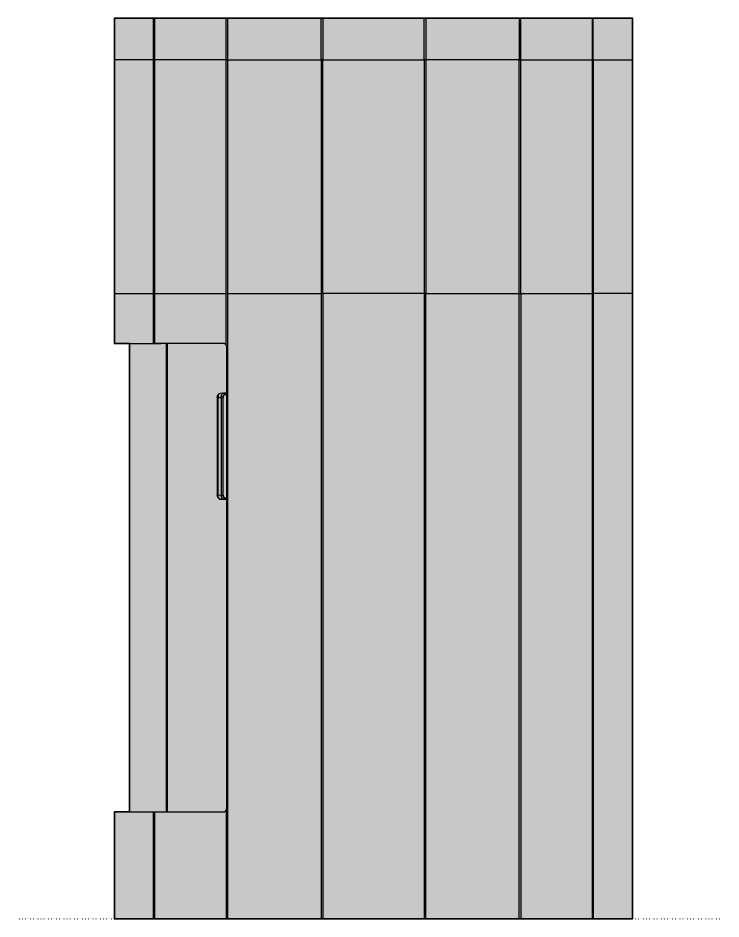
# Model space of a CAD drawing. Header units: millimetres. Extents: x 0 to 1813, y 0 to 648.
# Drawn here: x 739 to 1245, y 0 to 648 of the extents above; entities that cross this region are included whole.
import ezdxf

# ---------------------------------------------------------------- set-up
doc = ezdxf.new("R2010")
doc.units = ezdxf.units.MM
doc.linetypes.add('Dots', pattern=[1, 0, -1])
doc.layers.add('Blocks', color=7, linetype='Continuous')
doc.layers.add('Blocks$Fill', color=7, linetype='Continuous', true_color=0xffffff)
for name, color, linetype, lineweight, true_color in [('Blocks$Inner', 7, 'Continuous', 25, 0x007f00), ('Blocks$Outline', 7, 'Continuous', 35, 0xff3f3f), ('Groud', 7, 'Dots', 25, 0x243775)]:
    doc.layers.add(name, color=color, linetype=linetype, lineweight=lineweight, true_color=true_color)

# ---------------------------------------------------------------- blocks, each defined once
blk = doc.blocks.new('Facet Cabinet High Side')
at = {"layer": 'Blocks$Fill'}
blk.add_hatch(color=256, dxfattribs=at).paths.add_polyline_path([(413.23, 648.05), (442.02, 648.05), (442.02, 647.98), (442.09, 647.98), (442.09, 647.91), (442.09, 618.07), (442.02, 618.07), (442.02, 618), (442.09, 618), (442.09, 617.93), (442.09, 450), (442.09, 0.07), (442.02, 0.07), (442.02, 0), (441.95, 0), (413.87, 0), (413.23, 0), (360.46, 0), (360.1, 0), (292.23, 0), (219.27, 0), (218.15, 0), (151.4, 0), (151.05, 0), (150.77, 0), (149.85, 0), (69.49, 0), (69.49, 0.07), (69.41, 0.07), (69.41, 0.14), (69.41, 77.05), (69.49, 77.05), (80.14, 77.05), (80.14, 414.02), (69.77, 414.02), (69.41, 414.02), (69.41, 414.09), (69.41, 414.16), (69.41, 450), (69.41, 618), (69.41, 647.98), (69.49, 648.05), (69.56, 648.05), (97.57, 648.05), (98.2, 648.05), (98.27, 648.05), (149.78, 648.05), (149.85, 648.05), (150.77, 648.05), (218.15, 648.05), (219.27, 648.05), (292.23, 648.05), (293.36, 648.05), (360.74, 648.05), (361.66, 648.05)], flags=0)
at = {"layer": 'Blocks$Inner'}
for p, q in [((98.2, 647.91), (98.2, 618.14)), ((413.94, 617.93), (413.94, 450.14)), ((80.14, 77.05), (80.14, 414.02)), ((106.95, 77.12), (106.95, 413.95)), ((107.59, 77.12), (107.59, 413.95)), ((150.77, 0), (218.15, 0)), ((151.05, 0), (151.4, 0)), ((360.1, 0), (360.46, 0))]:
    blk.add_line(p, q, dxfattribs=at)
for points in [[(149.78, 618.14), (149.78, 647.91), (149.78, 647.98), (149.78, 648.05), (149.85, 648.05), (149.92, 648.05), (150.06, 648.05), (150.13, 648.05), (150.27, 648.05), (150.41, 648.05), (150.55, 648.05), (150.62, 648.05), (150.77, 648.05), (150.77, 647.98), (150.77, 647.91), (150.77, 618.14), (150.77, 618.07), (150.77, 618), (150.62, 618), (150.55, 618), (150.41, 618), (150.27, 618), (150.13, 618), (150.06, 618), (149.92, 618), (149.85, 618), (98.27, 618), (98.13, 618), (98.06, 618), (97.99, 618), (97.92, 618), (97.85, 618), (97.78, 618), (97.71, 618), (97.64, 618), (69.7, 618), (69.63, 618), (69.56, 618), (69.49, 618), (69.41, 618), (69.41, 617.93), (69.41, 450)], [(69.41, 618), (69.41, 647.91), (69.41, 647.98), (69.49, 648.05), (69.56, 648.05), (69.63, 648.05), (69.7, 648.05), (97.64, 648.05), (97.71, 648.05), (97.78, 648.05), (97.85, 648.05), (97.92, 648.05), (97.99, 648.05), (98.06, 648.05), (98.13, 648.05), (98.27, 648.05), (149.85, 648.05), (149.92, 648.05), (150.06, 648.05), (150.13, 648.05), (150.27, 648.05), (150.41, 648.05), (150.55, 648.05), (150.62, 648.05), (150.77, 648.05), (218.15, 648.05), (218.29, 648.05), (218.43, 648.05), (218.57, 648.05), (218.71, 648.05), (218.85, 648.05), (218.99, 648.05), (219.13, 648.05), (219.27, 648.05), (219.27, 647.98), (219.27, 647.91), (219.27, 618.14), (219.27, 618.07), (219.27, 618), (219.13, 618), (218.99, 618), (218.85, 618), (218.71, 618), (218.57, 618), (218.43, 618), (218.29, 618), (218.15, 618), (218.15, 618.07), (218.15, 618.14)], [(97.57, 647.91), (97.57, 647.98), (97.57, 648.05), (97.64, 648.05)], [(97.57, 618.14), (97.57, 647.91), (97.57, 647.98), (97.57, 648.05), (97.64, 648.05), (97.71, 648.05), (97.78, 648.05), (97.85, 648.05), (97.92, 648.05), (97.99, 648.05), (98.06, 648.05), (98.13, 648.05), (98.27, 648.05)], [(149.78, 647.91), (149.78, 647.98), (149.78, 648.05), (149.85, 648.05)], [(149.85, 618), (149.92, 618), (150.06, 618), (150.13, 618), (150.27, 618), (150.41, 618), (150.55, 618), (150.62, 618), (150.77, 618), (218.15, 618), (218.15, 618.07), (218.15, 618.14), (218.15, 647.91), (218.15, 647.98), (218.15, 648.05), (218.15, 647.98), (218.15, 647.91)], [(150.77, 648.05), (150.77, 647.98), (150.77, 647.91)], [(219.27, 648.05), (219.13, 648.05), (218.99, 648.05), (218.85, 648.05), (218.71, 648.05), (218.57, 648.05), (218.43, 648.05), (218.29, 648.05), (218.15, 648.05)], [(292.23, 647.91), (292.23, 647.98), (292.23, 648.05), (219.27, 648.05), (219.27, 647.98), (219.27, 647.91)], [(292.23, 648.05), (292.37, 648.05), (292.51, 648.05), (292.65, 648.05), (292.79, 648.05), (292.93, 648.05), (293.08, 648.05), (293.22, 648.05), (293.36, 648.05), (293.36, 647.98), (293.36, 647.91)], [(361.73, 450.14), (361.73, 617.93), (361.73, 618), (361.66, 618), (361.59, 618), (361.44, 618), (361.3, 618), (361.23, 618), (361.09, 618), (360.95, 618), (360.88, 618), (360.74, 618), (293.36, 618), (293.22, 618), (293.08, 618), (292.93, 618), (292.79, 618), (292.65, 618), (292.51, 618), (292.37, 618), (292.23, 618), (292.23, 618.07), (292.23, 618.14), (292.23, 647.91), (292.23, 647.98), (292.23, 648.05), (292.37, 648.05), (292.51, 648.05), (292.65, 648.05), (292.79, 648.05), (292.93, 648.05), (293.08, 648.05), (293.22, 648.05), (293.36, 648.05), (293.36, 647.98), (293.36, 647.91), (293.36, 618.14), (293.36, 618.07), (293.36, 618), (293.36, 617.93), (293.36, 450.14), (293.36, 450.07), (293.36, 450), (293.22, 450), (293.08, 450), (292.93, 450), (292.79, 450), (292.65, 450), (292.51, 450), (292.37, 450), (292.23, 450), (292.23, 449.93), (292.23, 0.14), (292.23, 0.07), (292.23, 0), (292.37, 0), (292.51, 0), (292.65, 0), (292.79, 0), (292.93, 0), (293.08, 0), (293.22, 0), (293.36, 0), (360.74, 0), (360.88, 0), (360.95, 0), (361.09, 0), (361.23, 0), (361.3, 0), (361.44, 0), (361.59, 0), (361.66, 0), (413.23, 0)], [(293.36, 648.05), (360.74, 648.05), (360.88, 648.05), (360.95, 648.05), (361.09, 648.05), (361.23, 648.05), (361.3, 648.05), (361.44, 648.05), (361.59, 648.05), (361.66, 648.05), (361.73, 647.98), (361.73, 647.91)], [(360.74, 647.91), (360.74, 647.98), (360.74, 648.05)], [(361.73, 618.14), (361.73, 647.91), (361.73, 647.98), (361.66, 648.05), (361.59, 648.05), (361.44, 648.05), (361.3, 648.05), (361.23, 648.05), (361.09, 648.05), (360.95, 648.05), (360.88, 648.05), (360.74, 648.05), (360.74, 647.98), (360.74, 647.91), (360.74, 618.14), (360.74, 618.07), (360.74, 618), (360.88, 618), (360.95, 618), (361.09, 618), (361.23, 618), (361.3, 618), (361.44, 618), (361.59, 618), (361.66, 618), (361.73, 618), (361.73, 617.93)], [(361.66, 648.05), (413.23, 648.05), (413.3, 647.98), (413.3, 647.91)], [(413.23, 648.05), (413.3, 648.05), (413.44, 648.05), (413.51, 648.05), (413.58, 648.05), (413.66, 648.05), (413.73, 648.05), (413.8, 648.05), (413.87, 648.05)], [(413.3, 618.14), (413.3, 647.91), (413.3, 647.98), (413.23, 648.05), (413.3, 648.05), (413.44, 648.05), (413.51, 648.05), (413.58, 648.05), (413.66, 648.05), (413.73, 648.05), (413.8, 648.05), (413.87, 648.05), (441.81, 648.05), (441.88, 648.05), (441.95, 648.05), (442.02, 648.05), (442.02, 647.98), (442.09, 647.98), (442.09, 647.91), (442.09, 618.14), (442.09, 618.07), (442.02, 618.07), (442.02, 618), (442.02, 618.07), (442.09, 618.07), (442.09, 618.14)], [(413.94, 618.14), (413.94, 647.91), (413.94, 647.98), (413.87, 648.05), (413.94, 647.98), (413.94, 647.91)], [(69.41, 414.16), (69.41, 449.93), (69.41, 450), (69.49, 450), (69.56, 450), (69.63, 450), (69.7, 450), (97.64, 450), (97.71, 450), (97.78, 450), (97.85, 450), (97.92, 450), (97.99, 450), (98.06, 450), (98.13, 450), (98.27, 450), (149.85, 450), (149.92, 450), (150.06, 450), (150.13, 450), (150.27, 450), (150.41, 450), (150.55, 450), (150.62, 450), (150.77, 450), (218.15, 450), (218.29, 450), (218.43, 450), (218.57, 450), (218.71, 450), (218.85, 450), (218.99, 450), (219.13, 450), (219.27, 450), (219.27, 450.07), (219.27, 450.14), (219.27, 617.93), (219.27, 618), (219.13, 618), (218.99, 618), (218.85, 618), (218.71, 618), (218.57, 618), (218.43, 618), (218.29, 618), (218.15, 618), (218.15, 617.93), (218.15, 450.14), (218.15, 450.07), (218.15, 450), (218.15, 449.93), (218.15, 0.14)], [(97.57, 617.93), (97.57, 618), (97.64, 618)], [(149.78, 412.89), (150.13, 412.04), (150.27, 411.55), (150.27, 411.2), (150.27, 411.06), (150.27, 411.2), (150.27, 411.55), (150.13, 412.04), (149.78, 412.89), (149.42, 413.38), (149, 413.74), (148.65, 413.95), (148.08, 414.02), (98.34, 414.02), (98.27, 414.02), (97.64, 414.02), (97.57, 414.02), (97.57, 414.09), (97.57, 414.16), (97.57, 449.93), (97.57, 450), (97.64, 450), (97.57, 450.07), (97.57, 450.14), (97.57, 617.93), (97.57, 618), (97.64, 618), (97.71, 618), (97.78, 618), (97.85, 618), (97.92, 618), (97.99, 618), (98.06, 618), (98.13, 618), (98.27, 618)], [(98.2, 617.93), (98.2, 618), (98.27, 618), (98.2, 618), (98.2, 617.93), (98.2, 450.14), (98.2, 450.07), (98.27, 450), (98.2, 450), (98.2, 449.93), (98.2, 414.16), (98.2, 414.09), (98.2, 414.02), (98.27, 414.02), (98.2, 414.02), (98.2, 414.09), (98.2, 414.16)], [(148.08, 414.02), (148.65, 413.95), (149, 413.74), (149.42, 413.38), (149.78, 412.89), (149.78, 412.96), (149.78, 449.93), (149.78, 450), (149.85, 450), (149.78, 450.07), (149.78, 450.14), (149.78, 617.93), (149.78, 618), (149.85, 618), (149.78, 618), (149.78, 617.93)], [(150.77, 618.14), (150.77, 618.07), (150.77, 618), (150.77, 617.93), (150.77, 450.14), (150.77, 450.07), (150.77, 450), (150.62, 450), (150.55, 450), (150.41, 450), (150.27, 450), (150.13, 450), (150.06, 450), (149.92, 450), (149.85, 450)], [(293.36, 618.14), (293.36, 618.07), (293.36, 618), (293.22, 618), (293.08, 618), (292.93, 618), (292.79, 618), (292.65, 618), (292.51, 618), (292.37, 618), (292.23, 618), (292.23, 617.93), (292.23, 450.14), (292.23, 450.07), (292.23, 450), (219.27, 450), (219.27, 450.07), (219.27, 450.14)], [(219.27, 618.14), (219.27, 618.07), (219.27, 618), (292.23, 618), (292.23, 618.07), (292.23, 618.14)], [(361.66, 618), (413.23, 618), (413.3, 618), (413.44, 618), (413.51, 618), (413.58, 618), (413.66, 618), (413.73, 618), (413.8, 618), (413.87, 618), (413.94, 618), (413.94, 617.93), (413.94, 618), (413.87, 618)], [(413.3, 450.14), (413.3, 617.93), (413.3, 618), (413.23, 618), (413.3, 618), (413.44, 618), (413.51, 618), (413.58, 618), (413.66, 618), (413.73, 618), (413.8, 618), (413.87, 618), (441.81, 618), (441.88, 618), (441.95, 618), (442.02, 618), (442.09, 618), (442.09, 617.93), (442.09, 450)], [(150.77, 450.14), (150.77, 450.07), (150.77, 450), (150.77, 449.93), (150.77, 0.14), (150.77, 0.07), (150.77, 0), (150.62, 0), (150.55, 0), (150.41, 0), (150.27, 0), (150.13, 0), (150.06, 0), (149.92, 0), (149.85, 0), (98.27, 0), (98.13, 0), (98.06, 0), (97.99, 0), (97.92, 0), (97.85, 0), (97.78, 0), (97.71, 0), (97.64, 0), (69.7, 0), (69.63, 0), (69.56, 0), (69.49, 0), (69.49, 0.07), (69.41, 0.07), (69.41, 0.14), (69.41, 76.91), (69.41, 76.98), (69.41, 77.05), (69.49, 77.05), (74.42, 77.05), (74.49, 77.05), (74.85, 77.05), (101.66, 77.05), (102.29, 77.05), (148.08, 77.05), (148.65, 77.12), (149, 77.33), (149.42, 77.68), (149.78, 78.18), (150.13, 79.02), (150.27, 80.01), (150.27, 411.06)], [(97.64, 450), (97.57, 450.07), (97.57, 450.14)], [(98.2, 450.14), (98.2, 450.07), (98.27, 450), (98.13, 450), (98.06, 450), (97.99, 450), (97.92, 450), (97.85, 450), (97.78, 450), (97.71, 450), (97.64, 450), (97.57, 450), (97.57, 449.93)], [(98.27, 450), (98.2, 450), (98.2, 449.93)], [(149.78, 449.93), (149.78, 450), (149.85, 450), (149.78, 450.07), (149.78, 450.14)], [(218.15, 450.14), (218.15, 450.07), (218.15, 450), (218.29, 450), (218.43, 450), (218.57, 450), (218.71, 450), (218.85, 450), (218.99, 450), (219.13, 450), (219.27, 450), (219.27, 449.93), (219.27, 0.14), (219.27, 0.07), (219.27, 0), (219.13, 0), (218.99, 0), (218.85, 0), (218.71, 0), (218.57, 0), (218.43, 0), (218.29, 0), (218.15, 0), (218.15, 0.07), (218.15, 0.14), (218.15, 0.07), (218.15, 0), (218.29, 0), (218.43, 0), (218.57, 0), (218.71, 0), (218.85, 0), (218.99, 0), (219.13, 0), (219.27, 0), (292.23, 0)], [(292.23, 450.14), (292.23, 450.07), (292.23, 450), (292.37, 450), (292.51, 450), (292.65, 450), (292.79, 450), (292.93, 450), (293.08, 450), (293.22, 450), (293.36, 450), (360.74, 450), (360.88, 450), (360.95, 450), (361.09, 450), (361.23, 450), (361.3, 450), (361.44, 450), (361.59, 450), (361.66, 450), (361.73, 450), (361.73, 449.93)], [(292.23, 0.14), (292.23, 0.07), (292.23, 0), (292.37, 0), (292.51, 0), (292.65, 0), (292.79, 0), (292.93, 0), (293.08, 0), (293.22, 0), (293.36, 0), (293.36, 0.07), (293.36, 0.14), (293.36, 449.93), (293.36, 450), (293.36, 450.07), (293.36, 450.14)], [(360.74, 0.14), (360.74, 0.07), (360.74, 0), (360.74, 0.07), (360.74, 0.14), (360.74, 449.93), (360.74, 450), (360.88, 450), (360.95, 450), (361.09, 450), (361.23, 450), (361.3, 450), (361.44, 450), (361.59, 450), (361.66, 450), (361.73, 450), (361.73, 449.93), (361.73, 0.14)], [(361.66, 450), (413.23, 450), (413.3, 450), (413.3, 449.93)], [(413.3, 0.14), (413.3, 449.93), (413.3, 450), (413.23, 450), (413.3, 450), (413.44, 450), (413.51, 450), (413.58, 450), (413.66, 450), (413.73, 450), (413.8, 450), (413.87, 450), (413.94, 450), (413.94, 449.93), (413.94, 0.14)], [(413.87, 0), (413.8, 0), (413.73, 0), (413.66, 0), (413.58, 0), (413.51, 0), (413.44, 0), (413.3, 0), (413.23, 0), (413.3, 0), (413.44, 0), (413.51, 0), (413.58, 0), (413.66, 0), (413.73, 0), (413.8, 0), (413.87, 0), (441.81, 0), (441.88, 0), (441.95, 0), (442.02, 0), (442.02, 0.07), (442.09, 0.07), (442.09, 0.14), (442.09, 449.93), (442.09, 450), (442.02, 450), (441.95, 450), (441.88, 450), (441.81, 450), (413.87, 450)], [(413.3, 450), (413.44, 450), (413.51, 450), (413.58, 450), (413.66, 450), (413.73, 450), (413.8, 450), (413.87, 450), (413.94, 450), (413.94, 449.93)], [(145.54, 378.04), (145.19, 377.97), (144.91, 377.82), (144.63, 377.54), (144.34, 377.19), (144.06, 376.41), (143.92, 375.78), (143.92, 375.07), (143.71, 375.07), (143.64, 375.07), (143.5, 375.07), (143.43, 375.07), (143.5, 375.71), (143.64, 376.27), (144.06, 377.19), (144.63, 377.75), (145.19, 378.04), (144.63, 377.75), (144.06, 377.19), (143.64, 376.27), (143.5, 375.71), (143.43, 375.07), (143.43, 305.01), (143.5, 304.38), (143.64, 303.81), (144.06, 302.89), (144.63, 302.33), (145.19, 302.05), (144.63, 302.33), (144.06, 302.89), (143.64, 303.81), (143.5, 304.38), (143.43, 305.01), (143.5, 305.01), (143.64, 305.01), (143.71, 305.01), (143.92, 305.01), (146.25, 304.87), (146.25, 304.16), (146.39, 303.6), (146.67, 302.75), (146.96, 302.4), (147.24, 302.12), (147.52, 302.05), (147.87, 301.91), (148.01, 301.91), (148.15, 301.98), (148.37, 302.05), (148.44, 302.19), (148.58, 302.33), (148.65, 302.54), (148.72, 302.68), (148.72, 302.89), (150.27, 302.89)], [(145.19, 377.97), (144.91, 377.82), (144.63, 377.54), (144.34, 377.19), (144.06, 376.41), (143.92, 375.78), (143.92, 375.07), (143.71, 375.07), (143.64, 375.07), (143.5, 375.07), (143.43, 375.07)], [(145.54, 301.98), (145.19, 302.12), (144.91, 302.19), (144.63, 302.47), (144.34, 302.89), (144.06, 303.67), (143.92, 304.31), (143.92, 305.01), (143.92, 375.07), (146.25, 375.14), (146.25, 375.92), (146.39, 376.48), (146.67, 377.26), (146.96, 377.68), (147.24, 377.97), (147.52, 378.04)], [(150.27, 378.18), (147.87, 378.18), (145.47, 378.04)], [(147.59, 375.14), (147.45, 375.14), (147.31, 375.14), (147.17, 375.14), (146.96, 375.14), (146.74, 375.14), (146.6, 375.14), (146.39, 375.14), (146.25, 375.14), (146.25, 304.87), (146.39, 304.87), (146.6, 304.87), (146.74, 304.87), (146.96, 304.87), (147.17, 304.87), (147.31, 304.87), (147.45, 304.87), (147.59, 304.87), (147.59, 375.14), (147.45, 375.14), (147.31, 375.14), (147.17, 375.14), (146.96, 375.14), (146.74, 375.14), (146.6, 375.14), (146.39, 375.14), (146.25, 375.14), (146.25, 375.92), (146.39, 376.48), (146.67, 377.26), (146.96, 377.68), (147.24, 377.97), (147.52, 378.04), (147.87, 378.18), (148.01, 378.18), (148.15, 378.11), (148.37, 378.04), (148.44, 377.9), (148.58, 377.75), (148.65, 377.54), (148.72, 377.33), (148.72, 377.19), (150.27, 377.19)], [(147.87, 378.18), (148.01, 378.18), (148.15, 378.11), (148.37, 378.04), (148.44, 377.9), (148.58, 377.75), (148.65, 377.54), (148.72, 377.33), (148.72, 377.19), (148.3, 377.05), (148.08, 376.84), (147.94, 376.55), (147.8, 376.27), (147.66, 375.92), (147.59, 375.14), (147.66, 375.92), (147.8, 376.27), (147.94, 376.55), (148.08, 376.84), (148.3, 377.05), (148.72, 377.19)], [(145.19, 302.12), (144.91, 302.19), (144.63, 302.47), (144.34, 302.89), (144.06, 303.67), (143.92, 304.31), (143.92, 305.01), (143.71, 305.01), (143.64, 305.01), (143.5, 305.01), (143.43, 305.01)], [(147.52, 302.05), (147.24, 302.12), (146.96, 302.4), (146.67, 302.75), (146.39, 303.6), (146.25, 304.16), (146.25, 304.87), (146.39, 304.87), (146.6, 304.87), (146.74, 304.87), (146.96, 304.87), (147.17, 304.87), (147.31, 304.87), (147.45, 304.87), (147.59, 304.87), (147.66, 304.16), (147.8, 303.81), (147.94, 303.46), (148.08, 303.25), (148.3, 303.04), (148.72, 302.89), (148.3, 303.04), (148.08, 303.25), (147.94, 303.46), (147.8, 303.81), (147.66, 304.16), (147.59, 304.87)], [(145.47, 301.98), (147.87, 301.91), (150.27, 301.91)], [(148.72, 302.89), (148.72, 302.68), (148.65, 302.54), (148.58, 302.33), (148.44, 302.19), (148.37, 302.05), (148.15, 301.98), (148.01, 301.91), (147.87, 301.91)], [(148.08, 77.05), (148.65, 77.12), (149, 77.33), (149.42, 77.68), (149.78, 78.18)], [(150.27, 80.01), (150.13, 79.02), (149.78, 78.18), (149.78, 78.11), (149.78, 0.14), (149.78, 0.07), (149.85, 0)], [(69.41, 76.91), (69.41, 76.98), (69.41, 77.05), (69.49, 77.05), (69.7, 77.05), (69.77, 77.05), (74.85, 77.05)], [(97.57, 76.91), (97.57, 76.98), (97.57, 77.05), (97.64, 77.05)], [(98.2, 76.91), (98.2, 0.14), (98.2, 0.07), (98.27, 0), (98.13, 0), (98.06, 0), (97.99, 0), (97.92, 0), (97.85, 0), (97.78, 0), (97.71, 0), (97.64, 0), (97.57, 0.07), (97.57, 0.14), (97.57, 76.91), (97.57, 76.98), (97.57, 77.05), (97.64, 77.05), (98.27, 77.05), (98.34, 77.05)], [(69.7, 0), (69.63, 0), (69.56, 0), (69.49, 0), (69.49, 0.07), (69.41, 0.07), (69.41, 0.14)], [(97.64, 0), (97.57, 0.07), (97.57, 0.14)], [(98.2, 0.14), (98.2, 0.07), (98.27, 0)], [(149.78, 0.14), (149.78, 0.07), (149.85, 0), (149.92, 0), (150.06, 0), (150.13, 0), (150.27, 0), (150.41, 0), (150.55, 0), (150.62, 0), (150.77, 0), (150.77, 0.07), (150.77, 0.14)], [(219.27, 0.14), (219.27, 0.07), (219.27, 0)], [(293.36, 0), (293.36, 0.07), (293.36, 0.14)], [(361.66, 0), (361.59, 0), (361.44, 0), (361.3, 0), (361.23, 0), (361.09, 0), (360.95, 0), (360.88, 0), (360.74, 0)]]:
    blk.add_lwpolyline(points, dxfattribs=at)
blk.add_lwpolyline([(98.2, 647.98), (98.2, 647.91), (98.2, 647.98), (98.2, 648.05), (98.27, 648.05), (98.2, 648.05)], close=True, dxfattribs=at)
blk.add_polyline3d([(360.74, 450.14, 0), (360.74, 450.07, 0), (360.74, 450, 0), (360.74, 450.07, 0), (360.74, 450.14, 0), (360.74, 617.93, 0), (360.74, 618, 0), (360.74, 618.07, 0), (360.74, 618.14, 0)], dxfattribs=at)
blk.add_open_spline([(69.77, 414.02), (69.7, 414.02), (69.49, 414.02), (69.41, 414.02), (69.41, 414.09), (69.41, 414.16), (69.41, 414.09), (69.41, 414.02), (69.49, 414.02), (100.88, 414.02), (100.95, 414.02), (101.59, 414.02), (102.86, 414.02), (97.64, 414.02), (97.57, 414.02), (97.57, 414.09), (97.57, 414.16)], degree=1, knots=[0, 0, 0.070538, 0.282239, 0.352778, 0.423316, 0.493898, 0.564479, 0.635017, 0.705556, 32.102778, 32.173402, 32.808333, 34.078368, 39.299496, 39.370034, 39.440573, 39.511154, 39.511154], dxfattribs=at)
at = {"layer": 'Blocks$Outline'}
for points in [[(69.41, 618), (69.41, 647.91), (69.41, 647.98), (69.49, 648.05), (69.56, 648.05), (69.63, 648.05), (69.7, 648.05), (97.57, 648.05)], [(97.57, 648.05), (97.64, 648.05), (97.71, 648.05), (97.78, 648.05), (97.85, 648.05), (97.92, 648.05), (97.99, 648.05), (98.06, 648.05), (98.13, 648.05), (98.2, 648.05)], [(98.2, 648.05), (98.27, 648.05)], [(98.27, 648.05), (149.78, 648.05)], [(149.78, 648.05), (149.85, 648.05)], [(149.85, 648.05), (149.92, 648.05), (150.06, 648.05), (150.13, 648.05), (150.27, 648.05), (150.41, 648.05), (150.55, 648.05), (150.62, 648.05), (150.77, 648.05)], [(150.77, 648.05), (218.15, 648.05)], [(218.15, 648.05), (218.29, 648.05), (218.43, 648.05), (218.57, 648.05), (218.71, 648.05), (218.85, 648.05), (218.99, 648.05), (219.13, 648.05), (219.27, 648.05)], [(219.27, 648.05), (292.23, 648.05)], [(292.23, 648.05), (292.37, 648.05), (292.51, 648.05), (292.65, 648.05), (292.79, 648.05), (292.93, 648.05), (293.08, 648.05), (293.22, 648.05), (293.36, 648.05)], [(293.36, 648.05), (360.74, 648.05)], [(360.74, 648.05), (360.88, 648.05), (360.95, 648.05), (361.09, 648.05), (361.23, 648.05), (361.3, 648.05), (361.44, 648.05), (361.59, 648.05), (361.66, 648.05)], [(361.66, 648.05), (413.23, 648.05)], [(413.23, 648.05), (413.3, 648.05), (413.44, 648.05), (413.51, 648.05), (413.58, 648.05), (413.66, 648.05), (413.73, 648.05), (413.8, 648.05), (413.87, 648.05), (441.81, 648.05), (441.88, 648.05), (441.95, 648.05), (442.02, 648.05), (442.02, 647.98), (442.09, 647.98), (442.09, 647.91), (442.09, 618.14), (442.09, 618.07), (442.02, 618.07), (442.02, 618)], [(69.41, 450), (69.41, 617.93), (69.41, 618)], [(442.02, 618), (442.09, 618), (442.09, 617.93), (442.09, 450)], [(69.41, 414.16), (69.41, 449.93), (69.41, 450)], [(442.09, 450), (442.09, 449.93), (442.09, 0.14), (442.09, 0.07), (442.02, 0.07), (442.02, 0), (441.95, 0), (441.88, 0), (441.81, 0), (413.87, 0)], [(69.77, 414.02), (69.7, 414.02), (69.49, 414.02), (69.41, 414.02), (69.41, 414.09), (69.41, 414.16)], [(80.14, 414.02), (69.77, 414.02)], [(80.14, 77.05), (80.14, 414.02)], [(149.85, 0), (98.27, 0), (98.13, 0), (98.06, 0), (97.99, 0), (97.92, 0), (97.85, 0), (97.78, 0), (97.71, 0), (97.64, 0), (69.7, 0), (69.63, 0), (69.56, 0), (69.49, 0), (69.49, 0.07), (69.41, 0.07), (69.41, 0.14), (69.41, 76.91), (69.41, 76.98), (69.41, 77.05), (69.49, 77.05), (74.42, 77.05), (74.49, 77.05), (74.85, 77.05), (80.14, 77.05)], [(150.77, 0), (150.62, 0), (150.55, 0), (150.41, 0), (150.27, 0), (150.13, 0), (150.06, 0), (149.92, 0), (149.85, 0)], [(151.05, 0), (150.77, 0)], [(151.4, 0), (151.05, 0)], [(218.15, 0), (151.4, 0)], [(219.27, 0), (219.13, 0), (218.99, 0), (218.85, 0), (218.71, 0), (218.57, 0), (218.43, 0), (218.29, 0), (218.15, 0)], [(292.23, 0), (219.27, 0)], [(360.1, 0), (293.36, 0), (293.22, 0), (293.08, 0), (292.93, 0), (292.79, 0), (292.65, 0), (292.51, 0), (292.37, 0), (292.23, 0)], [(360.46, 0), (360.1, 0)], [(413.23, 0), (361.66, 0), (361.59, 0), (361.44, 0), (361.3, 0), (361.23, 0), (361.09, 0), (360.95, 0), (360.88, 0), (360.74, 0), (360.46, 0)], [(413.87, 0), (413.8, 0), (413.73, 0), (413.66, 0), (413.58, 0), (413.51, 0), (413.44, 0), (413.3, 0), (413.23, 0)]]:
    blk.add_lwpolyline(points, dxfattribs=at)

msp = doc.modelspace()

# ---------------------------------------------------------------- linework, layer by layer
at = {"layer": 'Groud'}
msp.add_lwpolyline([(739.44, 0), (1245.31, 0)], dxfattribs=at)

# ---------------------------------------------------------------- block references
at = {"layer": 'Blocks'}
msp.add_blockref('Facet Cabinet High Side', (739.44, 0), dxfattribs=at)

doc.saveas('drawing.dxf')
